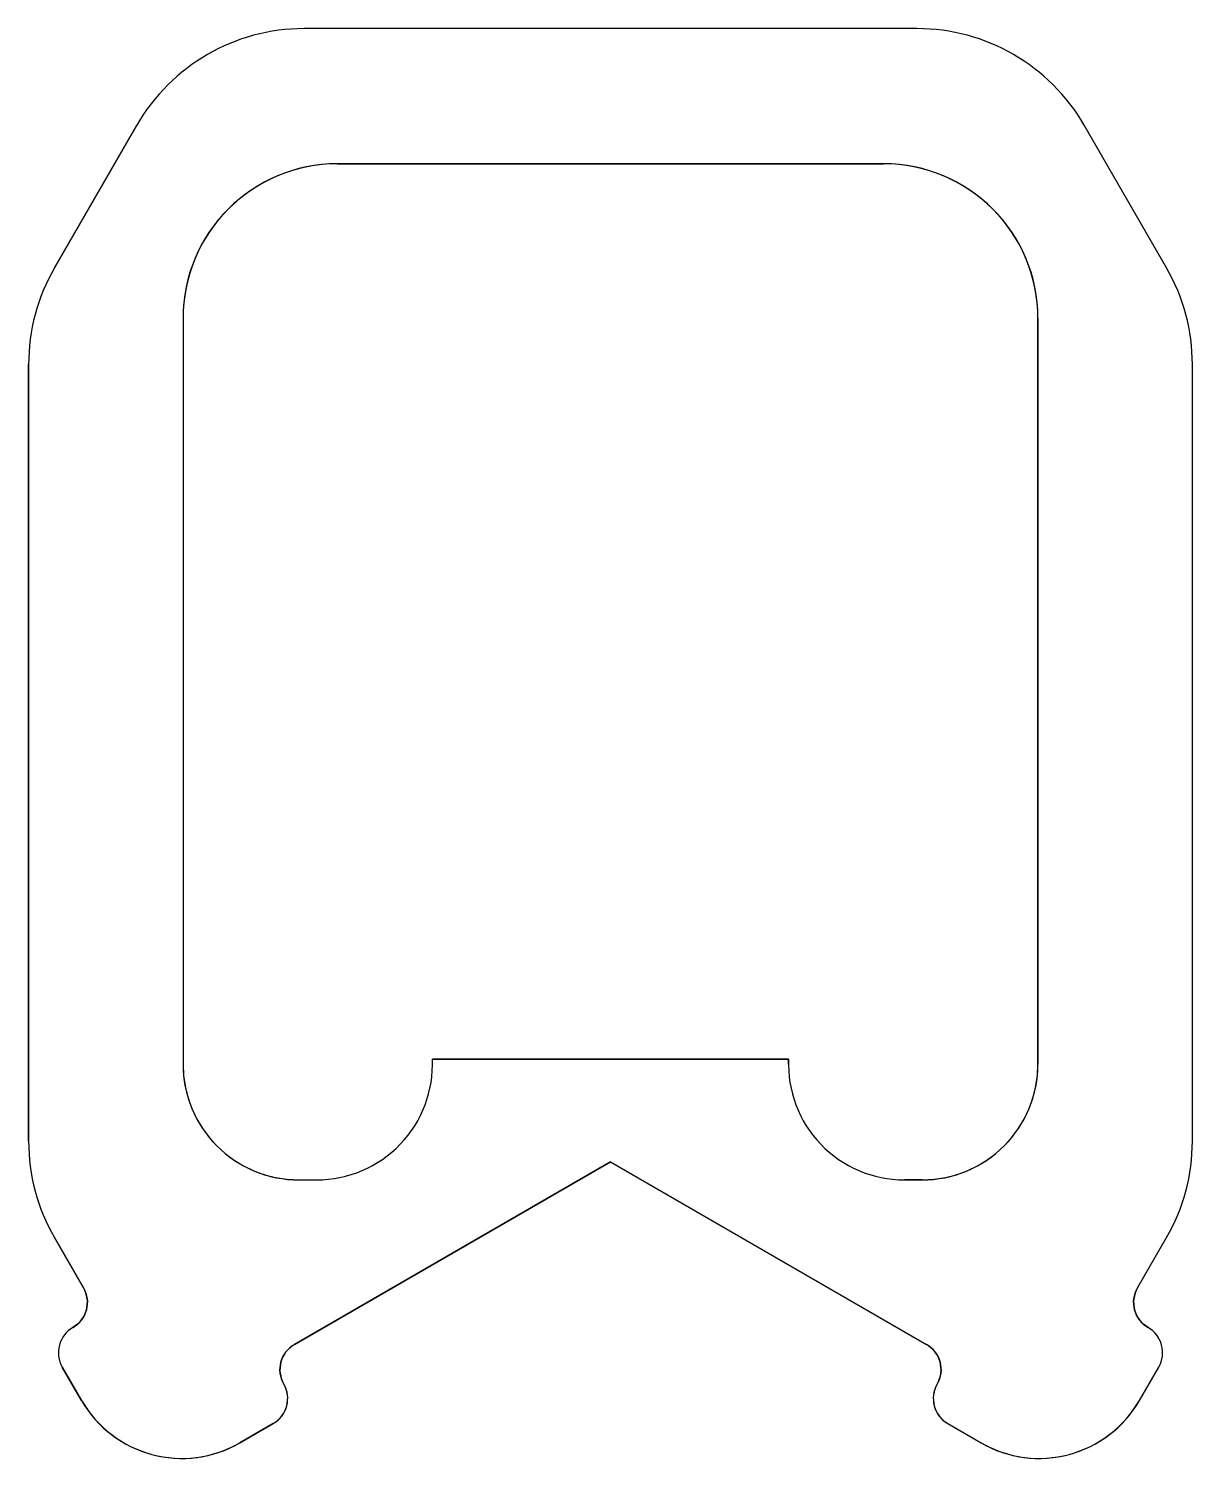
# Model space of a CAD drawing. Header units: millimetres. Extents: x -30.1 to 30.1, y -36.5 to 37.5.
import ezdxf

# ---------------------------------------------------------------- set-up
doc = ezdxf.new("R2010")
doc.units = ezdxf.units.MM

msp = doc.modelspace()

# ---------------------------------------------------------------- linework, layer by layer
for p, q in [((15.877, 37.5), (-15.877, 37.5)), ((-28.805, 25.108), (-24.537, 32.5)), ((28.805, 25.108), (24.537, 32.5)), ((-14.145, 30.5), (0, 30.5)), ((-22.145, 22.5), (-22.145, -16.122)), ((22.145, 22.5), (22.145, -16.122)), ((-30.145, -20.108), (-30.145, 20.108)), ((30.145, -20.108), (30.145, 20.108)), ((9.225, -15.862), (-9.225, -15.862)), ((-9.225, -16.122), (-9.225, -15.862)), ((-9.225, -16.122), (-9.225, -15.862)), ((9.225, -16.122), (9.225, -15.862)), ((9.225, -16.122), (9.225, -15.862)), ((0, -21.188), (-16.373, -30.641)), ((0, -21.188), (16.373, -30.641)), ((-16.145, -22.122), (-15.225, -22.122)), ((16.145, -22.122), (15.225, -22.122)), ((-27.301, -27.713), (-28.805, -25.108)), ((27.301, -27.713), (28.805, -25.108)), ((-27.399, -33.543), (-28.399, -31.811)), ((27.399, -33.543), (28.399, -31.811)), ((-17.471, -34.739), (-19.203, -35.739)), ((17.471, -34.739), (19.203, -35.739))]:
    msp.add_line(p, q)
msp.add_lwpolyline([(0, -21.188), (16.373, -30.641, -0.414214), (16.922, -32.69, 0.414214), (17.471, -34.739), (19.203, -35.739, 0.414214), (27.399, -33.543), (28.399, -31.811, 0.414214), (27.85, -29.762, -0.414214), (27.301, -27.713), (28.805, -25.108, 0.131652), (30.145, -20.108), (30.145, 20.108, 0.131652), (28.805, 25.108), (24.537, 32.5, 0.267949), (15.877, 37.5), (0, 37.5), (-15.877, 37.5, 0.267949), (-24.537, 32.5), (-28.805, 25.108, 0.131652), (-30.145, 20.108), (-30.145, -20.108, 0.131652), (-28.805, -25.108), (-27.301, -27.713, -0.414214), (-27.85, -29.762, 0.414214), (-28.399, -31.811), (-27.399, -33.543, 0.414214), (-19.203, -35.739), (-17.471, -34.739, 0.414214), (-16.922, -32.69, -0.414214), (-16.373, -30.641)], format="xyb", close=True)
msp.add_lwpolyline([(0, 30.5), (14.145, 30.5), (-14.145, 30.5, 0.414214), (-22.145, 22.5), (-22.145, -16.122, 0.414214), (-16.145, -22.122), (-15.225, -22.122, 0.426681), (-9.225, -15.862), (0, -15.862), (9.225, -15.862, 0.426681), (15.225, -22.122), (16.145, -22.122, 0.414214), (22.145, -16.122), (22.145, 22.5, 0.414214), (14.145, 30.5)], format="xyb")
for centre, radius, start, end in [((-15.877, 27.5), 10, 90, 150), ((15.877, 27.5), 10, 30, 90), ((-14.145, 22.5), 8, 90, 180), ((14.145, 22.5), 8, 0, 90), ((-20.145, 20.108), 10, 150, 180), ((20.145, 20.108), 10, 0, 30), ((-16.145, -16.122), 6, 180, 270), ((16.145, -16.122), 6, 270, 0), ((-20.145, -20.108), 10, 180, 210), ((20.145, -20.108), 10, 330, 0), ((-28.6, -28.463), 1.5, 300, 30), ((28.6, -28.463), 1.5, 150, 240), ((-27.1, -31.061), 1.5, 120, 210), ((27.1, -31.061), 1.5, 330, 60), ((-15.623, -31.94), 1.5, 120, 210), ((15.623, -31.94), 1.5, 330, 60), ((-18.221, -33.44), 1.5, 300, 30), ((18.221, -33.44), 1.5, 150, 240), ((-22.203, -30.543), 6, 210, 300), ((22.203, -30.543), 6, 240, 330)]:
    msp.add_arc(centre, radius, start, end)

doc.saveas('drawing.dxf')
